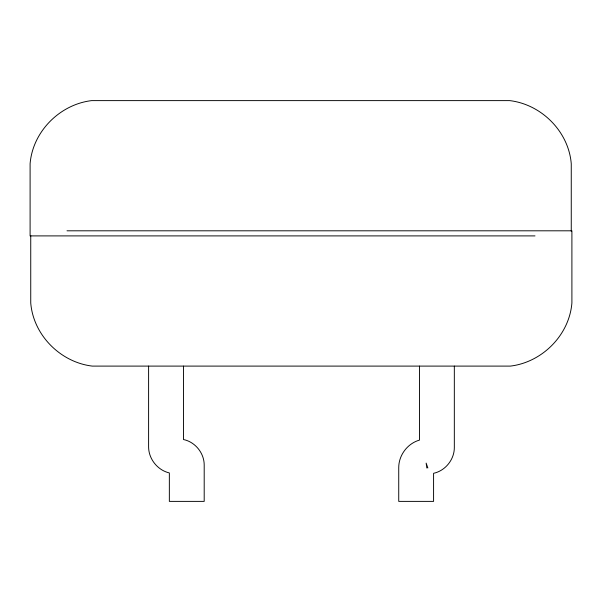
<?xml version="1.0" encoding="UTF-8"?>
<svg xmlns="http://www.w3.org/2000/svg" width="602" height="602" viewBox="0 0 602 602"><rect width="100%" height="100%" fill="white"/><g stroke="black" fill="none" stroke-linecap="round" stroke-linejoin="round"><path stroke-width="0.9" d="M66.995 230.807L571.9 230.807L571.9 302.964C569.311 335.126 542.184 362.306 510.353 366.099L92.287 366.099C60.463 362.306 33.328 335.126 30.74 302.964L30.74 235.495M535.005 235.901L30.1 235.901L30.1 163.752C32.689 131.582 59.816 104.402 91.647 100.617L509.713 100.617C541.537 104.402 568.672 131.582 571.26 163.752L571.26 231.221M427.856 467.972L426.148 463.104L426.841 468.002M454.329 366.099L454.329 447.745C454.277 459.68 445.262 470.817 433.583 473.3L433.583 501.383L398.735 501.383L398.735 467.498C398.757 455.142 407.569 443.441 419.481 440.107L419.481 366.099M183.459 366.099L183.459 439.528C195.116 441.898 204.153 452.997 204.198 464.887L204.198 501.383L169.35 501.383L169.35 472.924C157.634 470.23 148.656 459.01 148.604 446.985L148.604 366.099"/></g></svg>
